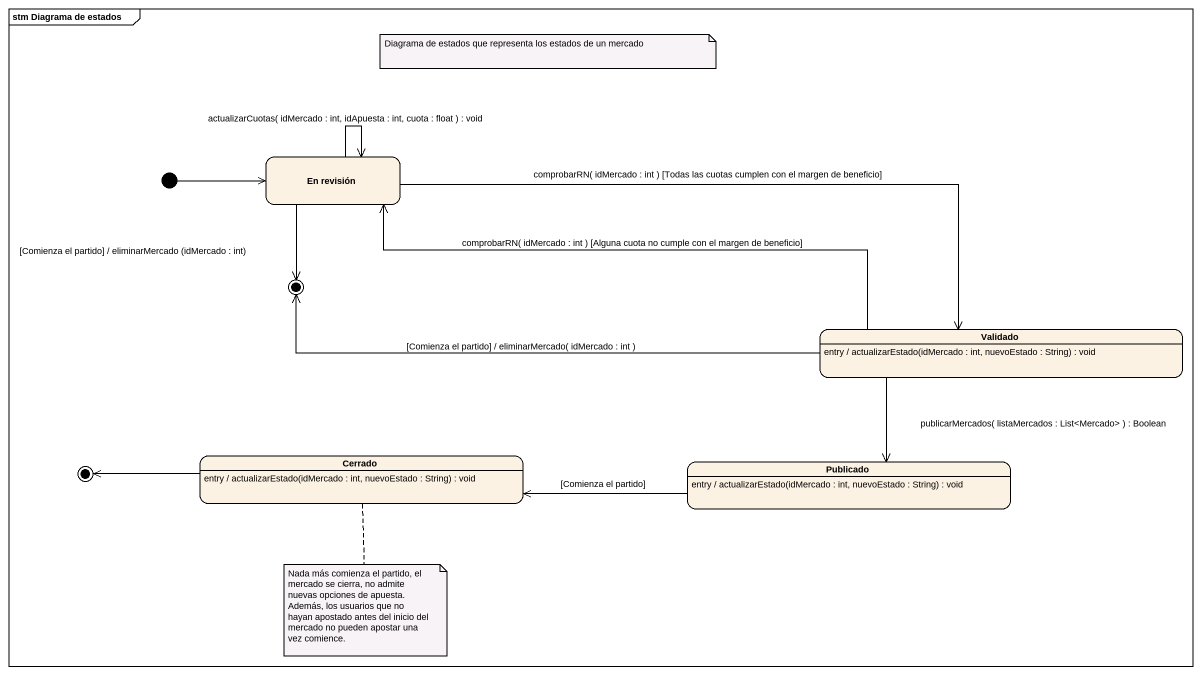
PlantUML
@startuml
mainframe stm Diagrama de estados
hide empty description
state "En revisión" as En_revisión
state final1 <<end>>
state Validado
Validado : entry / actualizarEstado(idMercado : int, nuevoEstado : String) : void
state final2 <<end>>
state Cerrado
Cerrado : entry / actualizarEstado(idMercado : int, nuevoEstado : String) : void
state Publicado
Publicado : entry / actualizarEstado(idMercado : int, nuevoEstado : String) : void
[*] -right-> En_revisión
En_revisión --> En_revisión : actualizarCuotas( idMercado : int, idApuesta : int, cuota : float ) : void
En_revisión --> final1 : [Comienza el partido] / eliminarMercado (idMercado : int)
En_revisión -right-> Validado : comprobarRN( idMercado : int ) [Todas las cuotas cumplen con el margen de beneficio]
Validado -left-> En_revisión : comprobarRN( idMercado : int ) [Alguna cuota no cumple con el margen de beneficio]
Validado -left-> final1 : [Comienza el partido] / eliminarMercado( idMercado : int )
Validado --> Publicado : publicarMercados( listaMercados : List<Mercado> ) : Boolean
Cerrado -left-> final2
Publicado -left-> Cerrado : [Comienza el partido]
note as N1
  Diagrama de estados que representa los estados de un mercado
end note
note bottom of Cerrado : Nada más comienza el partido, el mercado se cierra, no admite nuevas opciones de apuesta. Además, los usuarios que no hayan apostado antes del inicio del mercado no pueden apostar una vez comience.
@enduml
